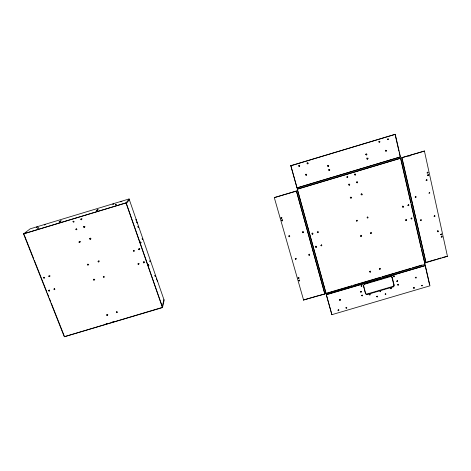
<?xml version="1.0" encoding="UTF-8"?>
<svg xmlns="http://www.w3.org/2000/svg" width="471" height="471" viewBox="0 0 471 471"><rect width="100%" height="100%" fill="white"/><g stroke="black" fill="none" stroke-linecap="round" stroke-linejoin="round"><path stroke-width="0.71" d="M49.137 275.735L49.567 276.33L50.167 275.953M54.877 289.229C54.836 290.371 53.111 289.259 54.177 288.782C55.655 289.006 53.877 289.647 54.324 288.452M91.003 238.573C90.879 239.869 89.137 238.35 90.432 238.079M138.156 263.572L138.698 264.178L139.157 263.536M139.875 248.941C139.369 250.531 138.109 247.934 139.699 248.588M305.585 174.523C305.626 176.125 307.557 174.129 305.956 174.14M315.464 246.533C315.511 248.052 317.372 246.145 315.829 246.168M328.646 169.766C328.67 171.373 330.618 169.377 329.017 169.383M356.388 182.1C356.406 183.69 358.349 181.718 356.765 181.724M362.152 295.105L362.493 295.429L362.252 295.971L361.516 295.588L362.152 295.105L361.534 295.564M369.953 294.151C370.995 294.528 369.435 295.729 369.317 294.64C370.012 293.386 369.959 295.182 369.017 294.41M379.926 291.514C381.975 290.366 379.243 293.15 380.521 290.89M414.15 287.581L413.297 287.946M422.11 285.226C420.933 287.122 423.841 284.702 421.345 285.679M162.477 307.598L164.155 300.251L129.078 198.962L30.168 228.841L23.55 233.899L64.291 336.741L162.477 307.598L126.04 202.948L129.078 198.962M162.295 306.662L163.926 299.58M43.903 277.195L43.956 277.69L44.568 277.896M73.358 221.146L73.505 221.77L74.153 221.829M81.124 218.803L81.654 219.563L82.042 218.774M80.317 241.917L79.458 242.176L79.493 241.37M88.76 264.519L87.906 264.779L87.947 263.99M94.783 279.556L93.935 279.809L93.976 279.032M103.585 276.294L103.714 276.883L104.344 276.936M106.952 314.422L107.194 315.064L107.871 314.863M133.576 250.319L133.699 250.919L134.435 250.896M116.59 311.555L116.832 312.202L117.509 312.002M288.8 235.759L289.247 236.495L289.683 235.73M327.645 165.592C327.251 167.164 329.641 165.733 328.099 165.309M295.211 258.338L295.653 259.062L296.088 258.308M298.061 277.625L298.367 278.32L298.979 277.707M365.702 154.252C366.709 152.781 367.08 155.736 365.749 154.653M361.027 194.187L361.398 193.811M64.291 336.741L162.536 307.351L126.14 202.813L23.774 233.728M76.284 228.676L76.255 229.295L76.997 229.459M84.021 226.339C83.332 227.452 85.645 227.346 84.768 226.315M126.405 203.56L129.325 199.686M144.338 262.441L143.514 262.371L143.779 261.629M298.797 165.421C299.886 164.603 299.903 166.928 298.802 166.175M366.944 157.991L366.673 158.462L367.05 158.963M354.704 174.017C353.58 175.188 356.3 175.147 355.222 173.999M348.728 184.202C349.67 183.425 349.918 185.468 348.823 185.021M350.501 197.084C349.417 198.085 351.878 198.362 351.125 197.149M312.002 233.174C313.056 232.391 313.074 234.605 312.002 233.887M402.417 206.221C403.359 205.456 403.57 207.464 402.493 207.022M99.122 261.664C98.056 262.176 98.168 260.18 99.163 260.875M378.914 141.229L379.691 141.671L378.89 142.16M49.302 289.889L48.996 290.501L49.673 290.819M385.543 150.214L386.314 150.649L385.513 151.138M281.917 219.704C280.533 220.705 283.418 221.005 282.312 219.739M429.475 192.462C428.904 194.594 431.03 191.538 428.793 193.169M437.306 230.66L438.03 230.937L437.382 231.567M23.55 233.899L126.04 202.948M290.825 165.674L395.263 134.317L400.438 156.908L297.03 187.964L290.825 165.674L297.03 187.964M290.925 165.763L395.263 134.317M296.93 187.847L400.438 156.908M297.272 189.095L400.733 158.179L425.072 264.396L326.085 293.621L297.272 189.095L326.085 293.621M401.775 157.714L424.424 151.067L447.45 256.301L425.972 262.641L401.775 157.714L424.424 151.067M297.372 189.218L400.733 158.179M408.64 156.184L410.741 155.554M303.648 300.245L274.299 197.614L296.424 190.973L324.878 293.975L303.542 300.003L315.176 296.571M296.524 191.091L274.299 197.614M105.904 323.924L107.965 323.312M112.098 322.087L114.159 321.475M425.725 262.441L436.105 259.374M437.488 258.968L440.95 257.943M442.334 257.537L447.45 256.301M316.541 296.165L324.878 293.975M325.956 293.386L351.902 285.726M353.303 285.314L380.65 277.236M382.052 276.824L393.273 273.51M394.674 273.098L410.806 268.335M412.207 267.922L422.022 265.026M326.273 294.528L425.337 265.556L429.982 285.815L331.878 314.681L326.273 294.528L331.878 314.681M326.403 294.764L425.337 265.556M365.826 283.318L367.904 282.706M376.918 280.045L378.996 279.433M381.769 278.614L383.847 278.002M365.949 283.43L370.889 281.976M372.296 281.558L374.416 280.934M378.649 279.686L382.175 278.644M384.995 277.813L387.109 277.183M365.637 293.521L363.689 285.979A1.519 1.413 -30 0 1 364.79 284.172L390.488 276.589A1.531 1.413 -33.1 0 1 392.284 277.543L394.139 285.12A1.525 1.401 -32.3 0 1 393.026 286.921L367.433 294.463A1.513 1.407 -29.3 0 1 365.637 293.521L365.29 293.056A1.513 1.401 -29.3 0 0 367.086 293.998L367.433 294.463M367.086 293.998L392.614 286.474A1.519 1.401 -32.4 0 0 393.727 284.678L391.872 277.113A1.525 1.407 -33.1 0 0 391.207 276.259M415.204 196.325L415.828 196.801L415.163 197.314M405.761 219.415L406.379 219.88L405.719 220.393M397.789 284.931L398.248 284.196M367.58 158.079C365.908 161.724 370.018 156.119 367.186 158.974M360.592 291.926L361.21 291.319M393.526 276.436L394.156 275.823M396.776 281.258L397.341 281.016L397.283 280.439M434.021 216.348L434.603 216.095L434.556 215.488M420.403 220.399L421.05 219.763M367.109 217.737C367.533 218.815 368.787 217.19 367.615 217.084C366.255 217.661 368.216 218.091 367.61 216.919M387.456 139.663L388.481 139.516L388.045 138.721L387.568 139.546L388.051 139.398L387.992 138.751M424.059 151.556L424.171 150.991M144.049 261.617L144.379 261.841M345.932 307.875L346.662 307.316M361.01 285.95L361.693 285.75L361.628 285.173M385.054 294.087L385.608 293.663M309.247 254.087L309.559 254.799L308.758 254.929M379.361 269.018L380.044 268.817L379.985 268.235M415.222 277.707L415.975 277.136M320.987 245.515L321.681 245.303L321.605 244.708M360.58 236.177L361.334 235.847L360.986 235.247M370.442 233.245L371.136 233.033L371.071 232.433M356.312 220.917L356.93 220.817L357.024 220.204M440.562 234.593L441.174 234.493L441.286 233.893M441.086 236.966L441.78 236.76L441.733 236.165M361.663 193.799L361.875 194.653L361.022 194.452M411.348 217.826L411.683 218.426L410.924 218.762M346.856 177.273L347.574 177.061L347.392 176.354M425.984 180.434L426.608 180.334L426.72 179.704M428.004 174.482L428.28 175.236L427.462 175.371M80.023 241.352L80.294 241.652M337.937 310.13L338.531 310.177L338.767 309.641M298.802 280.516L299.409 280.569L299.638 280.015M376.565 296.506L377.088 296.489L377.159 296.059M303.088 231.496L303.088 232.368L302.323 231.962M317.931 231.491L318.037 232.28L317.23 232.203M370.165 271.031L370.247 271.791L369.464 271.72M426.914 172.875L427.644 172.851L427.68 172.109M425.072 264.396L421.374 249.141M391.872 277.113L392.284 277.543M390.082 276.159L390.488 276.589M393.727 284.678L394.139 285.12M392.614 286.474L393.026 286.921M339.367 299.844L340.044 299.992L340.233 299.338M281.729 217.384L281.735 218.102L280.922 218.026M391.001 287.563L390.977 288.234L390.206 288.164M364.442 283.73L364.79 284.172M363.689 285.979L363.347 285.532L364.054 288.27M408.498 204.602L408.469 205.321L407.668 205.244M24.045 234.405L33.765 258.944M34.283 260.257L46.959 292.261M47.489 293.598L48.843 297.024M49.373 298.355L50.727 301.781M51.257 303.118L64.191 335.782M296.424 190.973L324.755 293.739M364.407 289.636L365.113 292.373M395.039 134.259L398.919 151.185M399.243 152.598L400.215 156.825M400.509 158.097L410.694 202.542M411.024 203.978L421.05 247.705M425.095 265.356L426.214 270.242M426.532 271.637L429.576 284.896M402.004 157.797L425.972 262.641M43.467 277.755C44.298 279.639 44.898 276.353 43.467 277.755M48.748 276.171C49.573 278.055 50.185 274.77 48.748 276.171M48.59 290.713C49.408 292.579 50.014 289.324 48.59 290.713M72.987 221.588C73.806 223.554 74.459 220.14 72.987 221.588M75.843 229.242C76.655 231.19 77.309 227.799 75.843 229.242M78.963 242.053C79.77 243.984 80.423 240.616 78.963 242.053M80.765 219.239C81.577 221.205 82.242 217.79 80.765 219.239M83.597 226.904C84.409 228.859 85.068 225.456 83.597 226.904M87.435 264.708C88.236 266.604 88.884 263.301 87.435 264.708M89.667 238.832C90.467 240.763 91.133 237.396 89.667 238.832M93.482 279.78C94.271 281.652 94.918 278.385 93.482 279.78M98.045 261.535C98.833 263.43 99.493 260.122 98.045 261.535M103.284 276.848C104.067 278.726 104.727 275.453 103.284 276.848M106.67 315.058C107.441 316.871 108.083 313.692 106.67 315.058M116.325 312.185C117.096 314.004 117.75 310.819 116.325 312.185M133.346 250.819C134.111 252.727 134.806 249.4 133.346 250.819M138.668 249.224C139.434 251.131 140.134 247.805 138.668 249.224M137.979 263.984C138.745 265.868 139.434 262.577 137.979 263.984M143.278 262.4C144.038 264.284 144.732 260.993 143.278 262.4M121.789 201.47L120.811 201.782L121.789 201.47M157.473 281.528L157.167 280.657L157.473 281.528M156.69 279.268L156.384 278.39L156.69 279.268M155.218 276.336L154.912 275.458L155.218 276.336M281.028 217.943C281.693 219.875 282.535 216.507 281.028 217.943M281.723 220.381C282.388 222.306 283.23 218.95 281.723 220.381M288.929 236.224C289.588 238.126 290.424 234.811 288.929 236.224M298.873 165.851C299.532 167.853 300.421 164.367 298.873 165.851M307.045 163.143C307.698 165.144 308.593 161.659 307.045 163.143M305.809 174.723C306.462 176.719 307.351 173.257 305.809 174.723M307.269 163.319C307.928 165.327 308.823 161.836 307.269 163.319M295.352 258.85C296.006 260.716 296.842 257.454 295.352 258.85M302.553 232.162C303.2 234.063 304.054 230.743 302.553 232.162M298.208 278.173C298.85 280.01 299.68 276.801 298.208 278.173M298.867 280.492C299.515 282.323 300.339 279.12 298.867 280.492M308.852 254.84C309.494 256.707 310.342 253.445 308.852 254.84M312.102 233.746C312.744 235.641 313.609 232.327 312.102 233.746M150.167 261.77L149.855 260.881L150.167 261.77M317.425 232.156C318.066 234.058 318.938 230.737 317.425 232.156M315.705 246.898C316.347 248.776 317.207 245.497 315.705 246.898M327.869 165.904C328.511 167.9 329.423 164.426 327.869 165.904M328.923 169.96C329.565 171.95 330.477 168.483 328.923 169.96M148.842 265.438L148.53 264.525L148.842 265.438M321.004 245.326C321.64 247.204 322.505 243.919 321.004 245.326M346.944 176.902C347.574 178.88 348.499 175.436 346.944 176.902M116.266 204.473L115.271 204.808L116.266 204.473M348.911 184.667C349.535 186.634 350.459 183.213 348.911 184.667M350.583 197.661C351.201 199.61 352.12 196.219 350.583 197.661M354.793 174.547C355.411 176.531 356.347 173.081 354.793 174.547M356.735 182.324C357.354 184.291 358.284 180.864 356.735 182.324M338.096 310.177C338.708 311.961 339.556 308.835 338.096 310.177M339.615 299.968C340.227 301.764 341.081 298.614 339.615 299.968M366.073 154.406C366.691 156.419 367.645 152.922 366.073 154.406M356.423 220.663C357.036 222.577 357.942 219.239 356.423 220.663M361.375 194.435C361.993 196.383 362.923 192.986 361.375 194.435M346.014 307.846C346.621 309.635 347.474 306.503 346.014 307.846M360.704 235.959C361.31 237.849 362.217 234.552 360.704 235.959M379.067 141.689C379.673 143.714 380.65 140.193 379.067 141.689M361.127 285.868C361.728 287.681 362.605 284.508 361.127 285.868M360.592 291.82C361.192 293.621 362.064 290.46 360.592 291.82M370.589 233.021C371.189 234.911 372.108 231.614 370.589 233.021M385.708 150.691C386.308 152.704 387.286 149.207 385.708 150.691M369.788 271.773C370.383 273.604 371.278 270.395 369.788 271.773M379.526 268.894C380.115 270.731 381.021 267.516 379.526 268.894M376.853 296.636C377.295 297.984 377.96 295.623 376.853 296.636M385.284 294.157C385.72 295.505 386.397 293.139 385.284 294.157M402.723 206.728C403.306 208.653 404.265 205.297 402.723 206.728M390.571 288.258C391.154 290.065 392.055 286.898 390.571 288.258M393.609 276.283C394.186 278.108 395.098 274.917 393.609 276.283M408.092 205.132C408.669 207.057 409.64 203.696 408.092 205.132M405.837 220.092C406.414 221.994 407.374 218.674 405.837 220.092M396.865 281.122C397.442 282.936 398.354 279.762 396.865 281.122M397.76 284.79C398.331 286.603 399.243 283.43 397.76 284.79M411.177 218.503C411.748 220.404 412.714 217.084 411.177 218.503M415.31 196.955C415.881 198.892 416.859 195.512 415.31 196.955M113.729 203.902L112.752 204.22L113.729 203.925M427.315 172.569C427.886 174.541 428.887 171.108 427.315 172.569M426.279 180.075C426.844 182.036 427.845 178.621 426.279 180.075M427.868 175.077C428.433 177.043 429.434 173.616 427.868 175.077M420.556 220.098C421.121 222 422.093 218.679 420.556 220.098M413.644 287.94C414.209 289.742 415.134 286.586 413.644 287.94M415.481 277.602C416.046 279.421 416.976 276.241 415.481 277.602M142.489 239.633L142.177 238.72L142.489 239.633M434.215 216.036C434.774 217.943 435.757 214.617 434.215 216.036M140.994 242.859L140.67 241.929L140.994 242.859M437.583 231.296C438.136 233.18 439.113 229.895 437.583 231.296M440.885 234.381C441.439 236.254 442.416 232.98 440.885 234.381M441.409 236.76C441.957 238.632 442.94 235.359 441.409 236.76M138.268 227.452L137.95 226.533L138.268 227.452M137.155 222.895L136.837 221.976L137.155 222.895M136.331 220.516L136.013 219.592L136.331 220.516M98.045 209.707L97.05 210.025L98.045 209.707M97.32 210.466L96.314 210.802L97.314 210.484M61.089 220.87L60.076 221.211L61.089 220.87M60.129 221.7L59.111 222.041L60.129 221.7M45.357 224.561L44.374 224.908L45.357 224.561M38.669 227.905L37.662 228.264L38.669 227.905M37.356 226.975L36.367 227.328L37.356 226.975"/></g></svg>
